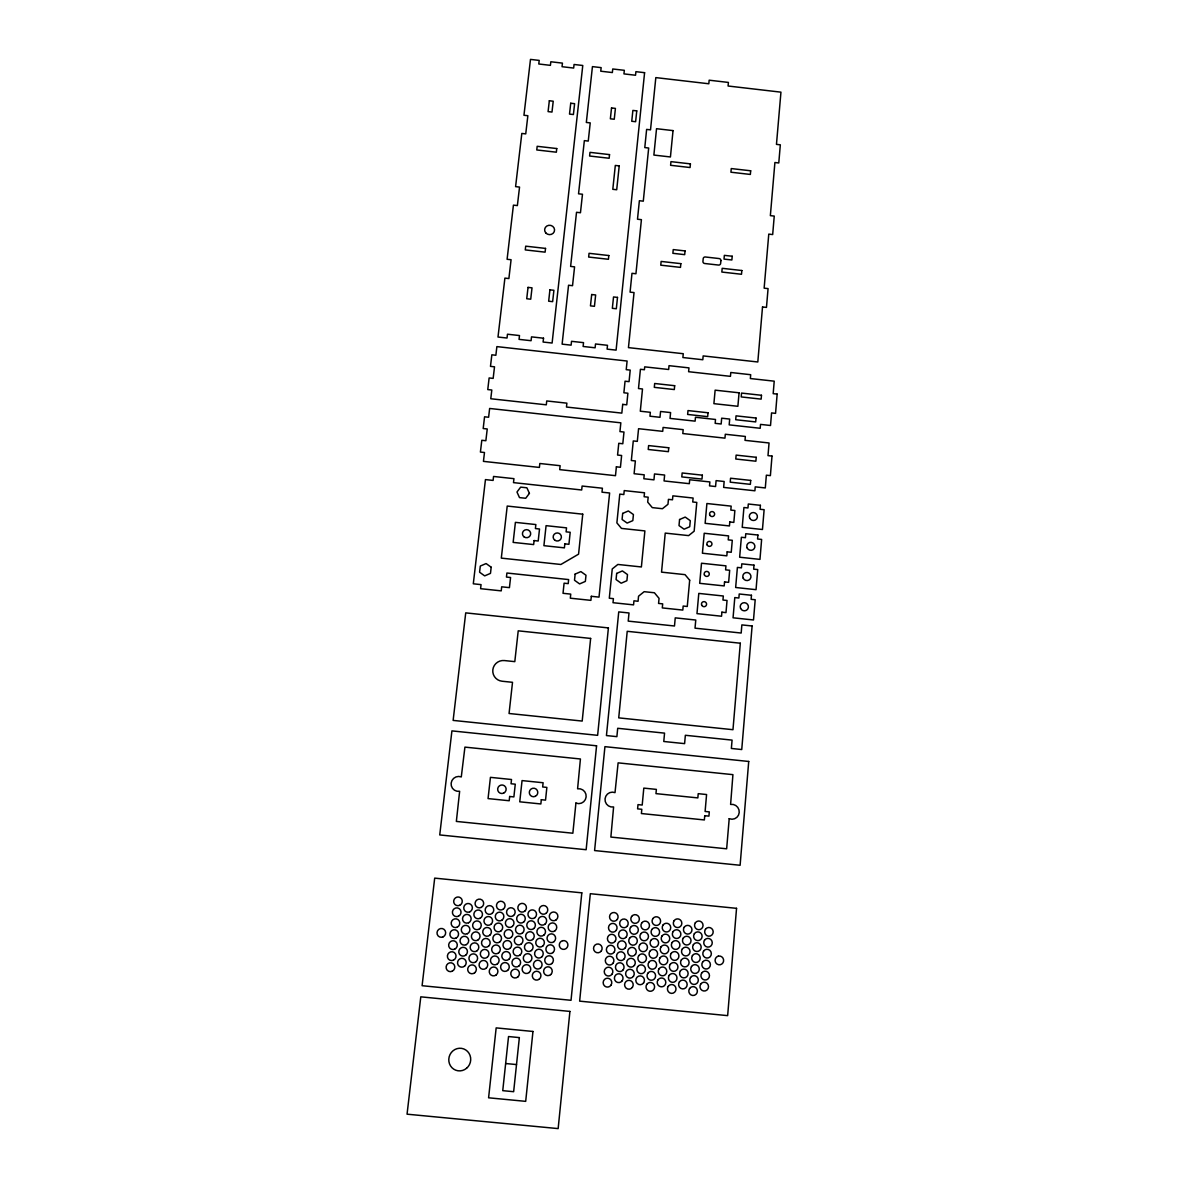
<?xml version="1.0" encoding="UTF-8"?>
<svg xmlns="http://www.w3.org/2000/svg" width="1188" height="1188" viewBox="0 0 1188 1188"><rect width="100%" height="100%" fill="white"/><g stroke="black" fill="none" stroke-linecap="round" stroke-linejoin="round"><path stroke-width="1.5" d="M505.657 1063.527L516.513 1064.567M772.007 456.073L770.388 475.631L766.364 475.185L765.295 487.941L755.226 486.857L754.9 490.793L723.641 487.407L724.16 481.496L716.097 480.62L715.577 486.531L709.518 485.877L709.875 481.942L689.693 479.744L689.322 483.679L664.062 480.947L664.627 475.037L654.514 473.953L653.949 479.848L643.837 478.749L644.223 474.814L634.095 473.715L635.372 460.944L631.333 460.513L633.278 440.941L637.303 441.372L638.565 428.705L662.711 431.348L663.082 427.442L683.174 429.655L682.803 433.546L724.962 438.149L725.304 434.259L745.351 436.456L745.01 440.347L769.052 442.976L767.997 455.628L772.007 456.073M777.16 394.089L775.556 413.365L771.561 412.919L770.522 425.497L760.528 424.398L760.201 428.274L729.18 424.873L729.684 419.067L721.68 418.191L721.161 423.997L715.161 423.344L715.503 419.468L695.47 417.27L695.114 421.146L670.032 418.399L670.596 412.578L660.558 411.479L659.993 417.3L649.955 416.201L650.341 412.31L640.302 411.211L642.5 388.981L638.491 388.535L640.421 369.29L644.416 369.735L644.698 366.854L668.666 369.498L669.022 365.666L688.966 367.879L688.609 371.71L730.457 376.344L730.798 372.497L750.697 374.71L750.356 378.541L774.22 381.17L773.18 393.659L777.16 394.089M736.545 908.33L727.65 1015.636L579.64 1001.142L590.317 893.703L736.545 908.33M748.722 761.463L740.109 865.265L594.594 850.563L604.93 746.658L748.722 761.463M729.209 818.651L726.655 848.796L610.87 837.065L613.602 806.964A7.455 7.395 83.4 0 1 605.048 798.856A7.455 7.395 83.4 0 1 615.013 792.619L618.116 762.859L732.922 774.65L730.605 804.425A7.47 7.321 66.7 0 1 739.218 812.533A7.47 7.321 66.7 0 1 729.402 818.755L729.209 818.651M751.455 595.277L751.128 599.316L755.197 599.747L753.504 619.973L733.055 617.805L734.793 597.579L738.877 598.01L739.218 593.985L751.455 595.277M753.994 565.146L753.667 569.156L757.721 569.587L756.043 589.679L735.654 587.496L737.392 567.419L741.461 567.849L741.802 563.84L753.994 565.146M757.914 535.031L757.573 539.01L761.627 539.441L759.964 559.385L739.649 557.217L741.371 537.273L745.425 537.704L745.767 533.724L757.914 535.031M760.409 505.316L760.082 509.266L764.122 509.697L762.458 529.506L742.218 527.324L743.926 507.514L747.965 507.959L748.306 504.009L760.409 505.316M752.108 625.987L741.743 749.539L731.363 748.455L732.075 740.109L685.357 735.283L684.6 743.629L663.78 741.49L664.552 733.13L617.701 728.289L616.884 736.649L606.444 735.565L618.74 611.894L629.016 612.978L628.214 621.116L674.487 626.002L675.244 617.864L695.767 620.032L695.025 628.17L741.178 633.041L741.861 624.903L752.108 625.987M762.518 306.964L757.81 361.984L703.162 355.91L702.806 359.741L682.892 357.529L683.263 353.712L628.452 347.624L634.036 292.575L630.071 292.129L631.986 273.314L635.936 273.76L641.416 219.661L637.496 219.216L639.382 200.727L643.287 201.173L648.678 148.025L644.787 147.579L646.628 129.403L650.519 129.848L655.821 77.606L708.82 83.769L709.162 80.19L728.407 82.432L728.081 86.011L780.947 92.159L776.462 144.372L780.323 144.817L778.779 162.964L774.903 162.518L770.359 215.637L774.249 216.082L772.675 234.556L768.77 234.11L764.136 288.164L768.072 288.61L766.468 307.41L762.518 306.964M750.697 480.412L750.356 484.348L730.219 482.165L730.561 478.229L750.697 480.412M756.028 418.042L755.687 421.918L735.699 419.72L736.04 415.845L756.028 418.042M740.317 643.213L732.966 729.699L618.725 717.864L627.219 631.303L740.317 643.213M756.221 457.306L755.88 461.211L735.788 459.014L736.129 455.108L756.221 457.306M761.478 395.277L761.152 399.123L741.223 396.926L741.55 393.079L761.478 395.277M739.07 392.797L737.882 406.296L713.899 403.653L715.131 390.169L739.07 392.797M721.903 612.176L721.547 616.23L696.97 613.632L698.796 593.406L723.314 596.005L722.957 600.044L727.041 600.475L725.987 612.622L721.903 612.176M724.546 581.897L724.19 585.922L699.702 583.323L701.514 563.231L725.942 565.844L725.601 569.854L729.67 570.285L728.63 582.343L724.546 581.897M727.175 551.841L726.818 555.836L702.42 553.222L704.217 533.264L728.571 535.892L728.214 539.872L732.283 540.302L731.244 552.271L727.175 551.841M729.788 521.978L729.432 525.942L705.123 523.329L706.905 503.519L731.169 506.133L730.828 510.098L734.867 510.528L733.828 522.408L729.788 521.978M704.736 815.696L704.365 819.943L641.401 813.542L641.802 809.295L637.6 808.865L638.001 804.618L642.203 805.048L643.807 788.104L656.37 789.396L655.969 793.629L697.846 797.905L698.217 793.673L706.578 794.534L705.108 811.463L709.295 811.879L708.924 816.126L704.736 815.696M732.209 256.237L731.867 259.979L724.012 259.103L724.353 255.361L732.209 256.237M741.847 270.522L741.505 274.265L721.844 272.052L722.185 268.31L741.847 270.522M750.682 170.79L750.356 174.443L730.932 172.215L731.259 168.562L750.682 170.79M689.679 580.219L687.273 606.474L683.174 606.043L682.803 610.083L662.295 607.914L662.681 603.86L658.568 603.43L659.058 598.366L654.41 592.767L644.163 591.683L638.55 596.198L638.06 601.262L633.947 600.816L633.56 604.87L613.008 602.702L613.409 598.648L609.296 598.217L612.251 568.933L617.864 564.449L641.386 566.958L644.891 530.917L621.473 528.408L616.884 522.883L619.78 494.104L623.834 494.55L624.235 490.585L644.505 492.782L644.119 496.733L648.173 497.178L647.698 502.123L652.286 507.618L662.429 508.716L667.968 504.306L668.443 499.361L672.497 499.792L672.868 495.841L693.109 498.039L692.738 501.989L696.792 502.42L694.163 531.185L688.624 535.61L665.235 533.1L661.538 572.141L685.031 574.65L689.679 580.219M720.893 260.632L720.641 263.409A1.975 1.871 16.6 0 1 718.502 265.058L704.736 263.513A1.99 1.871 15.8 0 1 702.94 261.419L703.207 258.628A1.975 1.871 15.8 0 1 705.345 256.979L719.096 258.553A1.975 1.871 16.6 0 1 720.893 260.632M702.346 475.17L701.974 479.091L681.793 476.908L682.164 472.973L702.346 475.17M708.018 412.771L707.677 416.646L687.629 414.449L688.001 410.573L708.018 412.771M679.566 519.527L679.001 525.586L684.08 529.195L689.723 526.744L690.287 520.686L685.209 517.077L679.566 519.527M680.843 263.647L680.486 267.389L660.766 265.176L661.137 261.434L680.843 263.647M690.421 163.87L690.065 167.523L670.596 165.295L670.953 161.642L690.421 163.87M685.045 250.92L684.689 254.648L672.883 253.311L673.24 249.584L685.045 250.92M668.755 447.772L668.384 451.678L648.232 449.48L648.603 445.574L668.755 447.772M674.68 385.699L674.309 389.56L654.306 387.347L654.677 383.501L674.68 385.699M616.676 573.418L616.067 579.566L621.176 583.219L626.893 580.724L627.502 574.576L622.393 570.923L616.676 573.418M622.675 513.409L622.081 519.468L627.145 523.076L632.833 520.626L633.427 514.553L628.348 510.959L622.675 513.409M673.032 130.606L670.433 156.965L653.875 155.064L656.533 128.705L673.032 130.606M616.379 466.825L615.488 475.675L559.711 469.631L560.127 465.696L539.827 463.498L539.397 467.433L483.442 461.375L484.481 452.509L480.412 452.064L481.808 440.273L485.862 440.718L487.243 428.972L483.189 428.526L484.556 416.795L488.61 417.24L489.634 408.464L620.834 422.824L619.943 431.586L623.982 432.031L622.794 443.748L618.77 443.302L617.567 455.049L621.621 455.494L620.433 467.27L616.379 466.825M622.705 404.38L621.829 413.112L566.468 407.039L566.884 403.163L546.732 400.95L546.302 404.826L490.778 398.752L491.802 390.02L487.763 389.575L489.129 377.947L493.154 378.393L494.52 366.81L490.481 366.364L491.847 354.811L495.871 355.257L496.881 346.614L627.101 361.033L626.225 369.661L630.219 370.107L629.061 381.645L625.051 381.2L623.878 392.783L627.888 393.228L626.729 404.826L622.705 404.38M569.913 1011.419L558.152 1128.6L407.053 1114.181L420.79 996.836L569.913 1011.419M581.808 892.841L571.027 1000.296L422.096 985.713L434.689 878.125L581.808 892.841M596.569 745.797L586.144 849.717L439.738 834.941L451.915 730.887L596.569 745.797M608.404 627.917L597.623 735.327L453.133 720.403L465.726 612.874L608.404 627.917M617.493 297.401L616.32 308.761L612.34 308.316L613.528 296.955L617.493 297.401M636.753 110.87L635.625 121.711L631.749 121.265L632.877 110.425L636.753 110.87M644.594 72.676L616.097 350.133L607.098 349.124L607.499 345.307L595.515 343.971L595.114 347.802L583.115 346.465L583.531 342.649L571.532 341.312L571.116 345.144L562.117 344.149L568.547 285.239L572.527 285.684L574.576 266.854L570.611 266.409L576.522 212.296L580.457 212.741L582.476 194.253L578.541 193.807L584.348 140.63L588.253 141.075L590.228 122.899L586.337 122.453L592.441 66.617L601.143 67.627L600.757 71.206L612.355 72.557L612.741 68.978L624.324 70.315L623.952 73.894L635.535 75.245L635.907 71.666L644.594 72.676M591.312 596.302L590.896 600.356L570.314 598.188L570.745 594.119L563.023 593.302L564.092 583.189L568.206 583.62L568.636 579.581L506.905 573.017L506.459 577.071L510.573 577.502L509.429 587.629L501.692 586.813L501.232 590.867L480.591 588.684L481.051 584.63L473.299 583.798L485.447 479.596L493.094 480.427L493.555 476.462L513.944 478.66L513.498 482.625L581.689 489.991L582.105 486.041L602.405 488.223L602.004 492.188L609.622 493.005L599.019 597.119L591.312 596.302M590.644 638.431L582.194 721.071L509.058 713.498L512.518 682.313L502.093 681.229A10.484 10.38 -17.7 0 1 492.827 669.809A10.484 10.38 -17.7 0 1 504.41 660.558L514.805 661.642L518.22 630.828L590.644 638.431M575.928 803.043L572.854 833.219L456.355 821.428L459.637 791.282A7.514 7.41 -50.4 0 1 451.143 783.159A7.514 7.41 -50.4 0 1 461.286 776.922L464.924 747.118L580.427 758.984L577.591 788.802A7.47 7.395 -84.8 0 1 586.13 796.925A7.47 7.395 -84.8 0 1 576.121 803.147L575.928 803.043M575.141 574.101L574.502 580.249L579.61 583.917L585.357 581.407L585.996 575.244L580.887 571.591L575.141 574.101M608.82 255.539L608.434 259.281L588.654 257.053L589.055 253.311L608.82 255.539M582.744 514.181L578.571 554.157L560.885 564.478L501.306 558.122L507.217 506.058L582.744 514.181M619.215 165.889L616.706 189.753L612.8 189.308L615.31 165.444L619.215 165.889M532.966 1031.466L525.69 1101.35L488.595 1097.801L496.168 1027.887L532.966 1031.466M564.82 543.852L564.404 547.861L543.911 545.678L546.079 525.66L566.528 527.858L566.097 531.853L570.195 532.283L568.918 544.297L564.82 543.852M591.683 294.52L590.466 305.865L594.446 306.311L595.648 294.966L591.683 294.52M611.523 107.945L610.365 118.8L614.255 119.246L615.414 108.405L611.523 107.945M609.533 154.603L609.147 158.256L589.604 156.014L589.991 152.361L609.533 154.603M541.312 799.702L540.852 803.964L519.75 801.811L522.052 780.59L543.109 782.744L542.664 786.976L546.866 787.406L545.53 800.133L541.312 799.702M519.364 1037.599L513.647 1091.698L502.747 1090.658L508.538 1036.545L519.364 1037.599M534.095 540.57L533.65 544.579L513.142 542.396L515.399 522.364L535.862 524.561L535.417 528.556L539.515 529.002L538.194 541.015L534.095 540.57M509.652 796.48L509.192 800.742L488.06 798.588L490.436 777.353L511.508 779.506L511.048 783.753L515.265 784.184L513.884 796.91L509.652 796.48M543.525 338.209L543.094 342.04L552.108 343.035L582.773 65.489L574.056 64.479L573.67 68.058L562.043 66.706L562.444 63.127L550.831 61.761L550.415 65.355L538.788 63.989L539.204 60.41L530.487 59.4L523.953 115.266L527.858 115.711L525.735 133.888L521.814 133.442L515.592 186.635L519.542 187.08L517.374 205.583L513.424 205.138L507.098 259.281L511.078 259.727L508.88 278.556L504.9 278.111L497.995 337.036L507.024 338.031L507.469 334.214L519.498 335.551L519.052 339.367L531.081 340.704L531.511 336.872L543.525 338.209M549.925 289.842L548.663 301.203L552.643 301.648L553.905 290.288L549.925 289.842M570.73 103.237L569.512 114.093L573.403 114.538L574.606 103.683L570.73 103.237M545.53 248.411L545.099 252.153L525.274 249.911L525.705 246.168L545.53 248.411M556.756 148.545L556.355 152.198L536.768 149.955L537.184 146.302L556.756 148.545M491.179 567.211L490.481 573.373L484.674 575.883L479.581 572.215L480.294 566.052L486.1 563.558L491.179 567.211M528.036 287.392L526.73 298.752L530.724 299.198L532.016 287.838L528.036 287.392M549.331 100.757L548.084 111.613L551.989 112.058L553.222 101.218L549.331 100.757M529.417 493.362L525.72 498.277L519.498 497.609L516.973 492.025L520.671 487.125L526.893 487.793L529.417 493.362M718.443 956.102L717.404 956.474A4.41 4.262 81.5 0 0 716.216 963.349L717.062 964.092A4.41 4.262 81.5 0 0 723.566 961.211A4.41 4.262 81.5 0 0 718.443 956.102M562.756 940.673L561.701 941.045A4.41 4.306 -81.1 0 0 560.38 947.92L561.226 948.677A4.41 4.306 -81.1 0 0 567.834 945.797A4.41 4.306 -81.1 0 0 562.756 940.673M545.738 232.863A4.975 4.693 6.8 0 0 554.232 231.705A4.975 4.693 6.8 0 0 548.826 225.304A4.975 4.693 6.8 0 0 545.738 232.863M709.785 515.072A2.554 2.48 24.4 0 0 714.166 515.547A2.554 2.48 24.4 0 0 712.31 511.583A2.554 2.48 24.4 0 0 709.785 515.072M707.112 544.906A2.569 2.495 26.2 0 0 711.508 545.366A2.569 2.495 26.2 0 0 709.637 541.401A2.569 2.495 26.2 0 0 707.112 544.906M704.41 574.933A2.569 2.51 28.4 0 0 708.82 575.408A2.569 2.51 28.4 0 0 706.949 571.413A2.569 2.51 28.4 0 0 704.41 574.933M701.692 605.182A2.584 2.525 31.3 0 0 706.118 605.657A2.584 2.525 31.3 0 0 704.246 601.633A2.584 2.525 31.3 0 0 701.692 605.182M747.148 547.935A4.099 3.98 30 0 0 754.172 548.693A4.099 3.98 30 0 0 751.158 542.337A4.099 3.98 30 0 0 747.148 547.935M740.599 608.39A4.128 4.039 35.2 0 0 747.683 609.147A4.128 4.039 35.2 0 0 744.653 602.702A4.128 4.039 35.2 0 0 740.599 608.39M524.131 536.931A4.128 4.024 1.3 0 0 530.665 534.125A4.128 4.024 1.3 0 0 524.903 529.996A4.128 4.024 1.3 0 0 524.131 536.931M503.623 793.139A4.277 4.232 -58 0 0 504.425 785.788A4.277 4.232 -58 0 0 497.683 788.817A4.277 4.232 -58 0 0 503.623 793.139M749.687 518.131A4.084 3.95 28.1 0 0 756.682 518.874A4.084 3.95 28.1 0 0 753.682 512.563A4.084 3.95 28.1 0 0 749.687 518.131M743.183 578.155A4.113 4.01 32.3 0 0 750.237 578.912A4.113 4.01 32.3 0 0 747.222 572.512A4.113 4.01 32.3 0 0 743.183 578.155M554.855 540.228A4.113 4.024 5.7 0 0 561.375 537.407A4.113 4.024 5.7 0 0 555.598 533.293A4.113 4.024 5.7 0 0 554.855 540.228M535.268 796.361A4.277 4.232 -66.9 0 0 536.055 789.01A4.277 4.232 -66.9 0 0 529.328 792.054A4.277 4.232 -66.9 0 0 535.268 796.361M556.296 919.764A4.381 4.292 -79.4 0 0 555.138 912.28A4.381 4.292 -79.4 0 0 549.346 917.091A4.381 4.292 -79.4 0 0 556.296 919.764M555.167 930.679A4.396 4.292 -79.4 0 0 554.009 923.18A4.396 4.292 -79.4 0 0 548.217 928.006A4.396 4.292 -79.4 0 0 555.167 930.679M554.039 941.624A4.41 4.306 -79.4 0 0 552.88 934.11A4.41 4.306 -79.4 0 0 547.089 938.951A4.41 4.306 -79.4 0 0 554.039 941.624M552.91 952.598A4.41 4.306 -79.4 0 0 551.752 945.069A4.41 4.306 -79.4 0 0 545.945 949.925A4.41 4.306 -79.4 0 0 552.91 952.598M551.781 963.602A4.425 4.306 -79.4 0 0 550.623 956.043A4.425 4.306 -79.4 0 0 544.802 960.929A4.425 4.306 -79.4 0 0 551.781 963.602M550.653 974.635A4.44 4.321 -79.4 0 0 549.48 967.062A4.44 4.321 -79.4 0 0 543.659 971.947A4.44 4.321 -79.4 0 0 550.653 974.635M546.183 913.245A4.381 4.292 -77.7 0 0 545.025 905.776A4.381 4.292 -77.7 0 0 539.248 910.587A4.381 4.292 -77.7 0 0 546.183 913.245M545.04 924.16A4.396 4.292 -77.8 0 0 543.896 916.661A4.396 4.292 -77.8 0 0 538.105 921.487A4.396 4.292 -77.8 0 0 545.04 924.16M543.911 935.09A4.396 4.292 -77.9 0 0 542.753 927.576A4.396 4.292 -77.9 0 0 536.946 932.417A4.396 4.292 -77.9 0 0 543.911 935.09M542.768 946.049A4.41 4.306 -78 0 0 541.609 938.52A4.41 4.306 -78 0 0 535.803 943.376A4.41 4.306 -78 0 0 542.768 946.049M541.624 957.038A4.425 4.306 -78 0 0 540.466 949.494A4.425 4.306 -78 0 0 534.645 954.365A4.425 4.306 -78 0 0 541.624 957.038M540.481 968.057A4.44 4.321 -78.1 0 0 539.322 960.498A4.44 4.321 -78.1 0 0 533.501 965.369A4.44 4.321 -78.1 0 0 540.481 968.057M539.322 979.105A4.44 4.321 -78.1 0 0 538.164 971.517A4.44 4.321 -78.1 0 0 532.343 976.417A4.44 4.321 -78.1 0 0 539.322 979.105M534.927 917.641A4.381 4.292 -76.2 0 0 533.783 910.157A4.381 4.292 -76.2 0 0 527.992 914.968A4.381 4.292 -76.2 0 0 534.927 917.641M533.783 928.556A4.396 4.292 -76.3 0 0 532.64 921.056A4.396 4.292 -76.3 0 0 526.833 925.883A4.396 4.292 -76.3 0 0 533.783 928.556M532.625 939.515A4.41 4.306 -76.5 0 0 531.481 931.986A4.41 4.306 -76.5 0 0 525.675 936.827A4.41 4.306 -76.5 0 0 532.625 939.515M531.467 950.489A4.425 4.306 -76.6 0 0 530.323 942.945A4.425 4.306 -76.6 0 0 524.502 947.801A4.425 4.306 -76.6 0 0 531.467 950.489M530.308 961.493A4.425 4.306 -76.7 0 0 529.165 953.934A4.425 4.306 -76.7 0 0 523.344 958.805A4.425 4.306 -76.7 0 0 530.308 961.493M529.15 972.512A4.44 4.321 -76.8 0 0 528.007 964.938A4.44 4.321 -76.8 0 0 522.171 969.824A4.44 4.321 -76.8 0 0 529.15 972.512M524.829 911.122A4.381 4.292 -74.4 0 0 523.685 903.637A4.381 4.292 -74.4 0 0 517.894 908.449A4.381 4.292 -74.4 0 0 524.829 911.122M523.67 922.037A4.396 4.292 -74.7 0 0 522.527 914.537A4.396 4.292 -74.7 0 0 516.721 919.364A4.396 4.292 -74.7 0 0 523.67 922.037M522.497 932.966A4.41 4.306 -74.9 0 0 521.369 925.452A4.41 4.306 -74.9 0 0 515.547 930.293A4.41 4.306 -74.9 0 0 522.497 932.966M521.324 943.925A4.41 4.306 -75.1 0 0 520.196 936.396A4.41 4.306 -75.1 0 0 514.374 941.252A4.41 4.306 -75.1 0 0 521.324 943.925M520.166 954.929A4.425 4.306 -75.3 0 0 519.022 947.371A4.425 4.306 -75.3 0 0 513.186 952.241A4.425 4.306 -75.3 0 0 520.166 954.929M518.993 965.948A4.44 4.321 -75.5 0 0 517.849 958.374A4.44 4.321 -75.5 0 0 512.013 963.26A4.44 4.321 -75.5 0 0 518.993 965.948M517.805 976.981A4.455 4.321 -75.7 0 0 516.676 969.393A4.455 4.321 -75.7 0 0 510.825 974.294A4.455 4.321 -75.7 0 0 517.805 976.981M513.558 915.503A4.396 4.292 -73 0 0 512.429 908.018A4.396 4.292 -73 0 0 506.608 912.844A4.396 4.292 -73 0 0 513.558 915.503M512.384 926.432A4.396 4.306 -73.3 0 0 511.241 918.933A4.396 4.306 -73.3 0 0 505.42 923.759A4.396 4.306 -73.3 0 0 512.384 926.432M511.196 937.391A4.41 4.306 -73.6 0 0 510.068 929.862A4.41 4.306 -73.6 0 0 504.232 934.704A4.41 4.306 -73.6 0 0 511.196 937.391M510.008 948.366A4.425 4.306 -73.9 0 0 508.88 940.822A4.425 4.306 -73.9 0 0 503.044 945.678A4.425 4.306 -73.9 0 0 510.008 948.366M508.835 959.369A4.44 4.321 -74.1 0 0 507.692 951.811A4.44 4.321 -74.1 0 0 501.856 956.682A4.44 4.321 -74.1 0 0 508.835 959.369M507.647 970.403A4.44 4.321 -74.3 0 0 506.504 962.829A4.44 4.321 -74.3 0 0 500.653 967.715A4.44 4.321 -74.3 0 0 507.647 970.403M503.46 908.998A4.381 4.292 -71.2 0 0 502.331 901.514A4.381 4.292 -71.2 0 0 496.51 906.325A4.381 4.292 -71.2 0 0 503.46 908.998M502.257 919.898A4.396 4.292 -71.7 0 0 501.143 912.414A4.396 4.292 -71.7 0 0 495.322 917.24A4.396 4.292 -71.7 0 0 502.257 919.898M501.069 930.843A4.41 4.306 -72 0 0 499.955 923.328A4.41 4.306 -72 0 0 494.119 928.17A4.41 4.306 -72 0 0 501.069 930.843M499.881 941.817A4.425 4.306 -72.4 0 0 498.752 934.273A4.425 4.306 -72.4 0 0 492.916 939.129A4.425 4.306 -72.4 0 0 499.881 941.817M498.678 952.806A4.425 4.306 -72.7 0 0 497.564 945.247A4.425 4.306 -72.7 0 0 491.713 950.118A4.425 4.306 -72.7 0 0 498.678 952.806M497.475 963.824A4.44 4.321 -73 0 0 496.361 956.251A4.44 4.321 -73 0 0 490.496 961.137A4.44 4.321 -73 0 0 497.475 963.824M496.272 974.873A4.455 4.321 -73.2 0 0 495.158 967.284A4.455 4.321 -73.2 0 0 489.293 972.185A4.455 4.321 -73.2 0 0 496.272 974.873M492.159 913.379A4.396 4.292 -70 0 0 491.045 905.895A4.396 4.292 -70 0 0 485.209 910.706A4.396 4.292 -70 0 0 492.159 913.379M490.956 924.309A4.41 4.306 -70.4 0 0 489.842 916.794A4.41 4.306 -70.4 0 0 484.006 921.636A4.41 4.306 -70.4 0 0 490.956 924.309M489.753 935.268A4.41 4.306 -70.8 0 0 488.639 927.739A4.41 4.306 -70.8 0 0 482.788 932.58A4.41 4.306 -70.8 0 0 489.753 935.268M488.535 946.242A4.425 4.306 -71.2 0 0 487.422 938.698A4.425 4.306 -71.2 0 0 481.571 943.554A4.425 4.306 -71.2 0 0 488.535 946.242M487.332 957.246A4.44 4.321 -71.6 0 0 486.219 949.687A4.44 4.321 -71.6 0 0 480.353 954.558A4.44 4.321 -71.6 0 0 487.332 957.246M486.115 968.279A4.455 4.321 -71.9 0 0 485.001 960.706A4.455 4.321 -71.9 0 0 479.12 965.592A4.455 4.321 -71.9 0 0 486.115 968.279M481.095 907.469A4.396 4.292 -68.2 0 0 481.942 899.925A4.396 4.292 -68.2 0 0 475.096 903.058A4.396 4.292 -68.2 0 0 481.095 907.469M479.878 918.383A4.396 4.292 -68.8 0 0 480.724 910.81A4.396 4.292 -68.8 0 0 473.878 913.958A4.396 4.292 -68.8 0 0 479.878 918.383M479.625 928.719A4.41 4.306 -69.3 0 0 478.526 921.205A4.41 4.306 -69.3 0 0 472.676 926.046A4.41 4.306 -69.3 0 0 479.625 928.719M478.408 939.678A4.425 4.306 -69.7 0 0 477.294 932.149A4.425 4.306 -69.7 0 0 471.443 937.005A4.425 4.306 -69.7 0 0 478.408 939.678M477.175 950.682A4.44 4.321 -70.2 0 0 476.076 943.124A4.44 4.321 -70.2 0 0 470.21 947.994A4.44 4.321 -70.2 0 0 477.175 950.682M475.957 961.701A4.44 4.321 -70.5 0 0 474.844 954.127A4.44 4.321 -70.5 0 0 468.978 959.013A4.44 4.321 -70.5 0 0 475.957 961.701M474.725 972.749A4.455 4.321 -70.9 0 0 473.611 965.161A4.455 4.321 -70.9 0 0 467.73 970.061A4.455 4.321 -70.9 0 0 474.725 972.749M469.78 911.849A4.396 4.292 -67.1 0 0 470.626 904.291A4.396 4.292 -67.1 0 0 463.78 907.439A4.396 4.292 -67.1 0 0 469.78 911.849M468.547 922.779A4.41 4.306 -67.7 0 0 469.409 915.206A4.41 4.306 -67.7 0 0 462.548 918.354A4.41 4.306 -67.7 0 0 468.547 922.779M467.315 933.738A4.425 4.306 -68.2 0 0 468.176 926.15A4.425 4.306 -68.2 0 0 461.3 929.313A4.425 4.306 -68.2 0 0 467.315 933.738M466.082 944.727A4.425 4.306 -68.7 0 0 466.929 937.109A4.425 4.306 -68.7 0 0 460.053 940.287A4.425 4.306 -68.7 0 0 466.082 944.727M465.8 955.122A4.44 4.321 -69.2 0 0 464.701 947.564A4.44 4.321 -69.2 0 0 458.82 952.434A4.44 4.321 -69.2 0 0 465.8 955.122M464.567 966.156A4.455 4.321 -69.6 0 0 463.469 958.582A4.455 4.321 -69.6 0 0 457.573 963.468A4.455 4.321 -69.6 0 0 464.567 966.156M459.682 905.33A4.396 4.292 -65.5 0 0 460.543 897.786A4.396 4.292 -65.5 0 0 453.697 900.92A4.396 4.292 -65.5 0 0 459.682 905.33M458.449 916.245A4.41 4.292 -66.1 0 0 459.311 908.686A4.41 4.292 -66.1 0 0 452.435 911.835A4.41 4.292 -66.1 0 0 458.449 916.245M457.202 927.189A4.425 4.306 -66.7 0 0 458.063 919.616A4.425 4.306 -66.7 0 0 451.188 922.764A4.425 4.306 -66.7 0 0 457.202 927.189M455.954 938.164A4.425 4.306 -67.3 0 0 456.816 930.56A4.425 4.306 -67.3 0 0 449.925 933.723A4.425 4.306 -67.3 0 0 455.954 938.164M454.692 949.167A4.44 4.321 -67.8 0 0 455.568 941.549A4.44 4.321 -67.8 0 0 448.678 944.712A4.44 4.321 -67.8 0 0 454.692 949.167M453.445 960.186A4.455 4.321 -68.2 0 0 454.306 952.553A4.455 4.321 -68.2 0 0 447.416 955.731A4.455 4.321 -68.2 0 0 453.445 960.186M452.183 971.249A4.455 4.321 -68.6 0 0 453.059 963.587A4.455 4.321 -68.6 0 0 446.139 966.78A4.455 4.321 -68.6 0 0 452.183 971.249M443.05 936.887A4.425 4.306 -65.8 0 0 443.926 929.283A4.425 4.306 -65.8 0 0 437.036 932.446A4.425 4.306 -65.8 0 0 443.05 936.887M705.449 929.298A4.381 4.262 80.7 0 0 708.568 936.203A4.381 4.262 80.7 0 0 712.8 930.026A4.381 4.262 80.7 0 0 705.449 929.298M704.514 940.198A4.381 4.262 81.5 0 0 707.632 947.103A4.381 4.262 81.5 0 0 711.864 940.926A4.381 4.262 81.5 0 0 704.514 940.198M703.578 951.113A4.396 4.262 82.2 0 0 706.697 958.048A4.396 4.262 82.2 0 0 710.944 951.84A4.396 4.262 82.2 0 0 703.578 951.113M702.628 962.057A4.41 4.277 82.9 0 0 705.746 969.007A4.41 4.277 82.9 0 0 710.008 962.785A4.41 4.277 82.9 0 0 702.628 962.057M701.677 973.031A4.425 4.277 83.5 0 0 704.811 979.996A4.425 4.277 83.5 0 0 709.073 973.759A4.425 4.277 83.5 0 0 701.677 973.031M700.742 984.035A4.425 4.292 84.1 0 0 703.86 991.015A4.425 4.292 84.1 0 0 708.122 984.763A4.425 4.292 84.1 0 0 700.742 984.035M695.322 922.809A4.366 4.262 81.3 0 0 698.425 929.699A4.366 4.262 81.3 0 0 702.657 923.536A4.366 4.262 81.3 0 0 695.322 922.809M694.371 933.694A4.381 4.262 82.1 0 0 697.475 940.599A4.381 4.262 82.1 0 0 701.722 934.421A4.381 4.262 82.1 0 0 694.371 933.694M693.406 944.594A4.396 4.262 82.8 0 0 696.524 951.514A4.396 4.262 82.8 0 0 700.786 945.321A4.396 4.262 82.8 0 0 693.406 944.594M692.456 955.538A4.41 4.277 83.5 0 0 695.574 962.473A4.41 4.277 83.5 0 0 699.836 956.266A4.41 4.277 83.5 0 0 692.456 955.538M691.505 966.497A4.41 4.277 84.1 0 0 694.624 973.447A4.41 4.277 84.1 0 0 698.886 967.225A4.41 4.277 84.1 0 0 691.505 966.497M690.54 977.486A4.425 4.292 84.7 0 0 693.658 984.451A4.425 4.292 84.7 0 0 697.935 978.214A4.425 4.292 84.7 0 0 690.54 977.486M689.575 988.49A4.44 4.292 85.3 0 0 692.708 995.485A4.44 4.292 85.3 0 0 696.985 989.218A4.44 4.292 85.3 0 0 689.575 988.49M684.229 927.189A4.381 4.262 82.8 0 0 687.332 934.08A4.381 4.262 82.8 0 0 691.579 927.917A4.381 4.262 82.8 0 0 684.229 927.189M683.263 938.089A4.381 4.262 83.5 0 0 686.367 944.995A4.381 4.262 83.5 0 0 690.629 938.817A4.381 4.262 83.5 0 0 683.263 938.089M682.298 949.004A4.396 4.277 84.2 0 0 685.402 955.939A4.396 4.277 84.2 0 0 689.664 949.732A4.396 4.277 84.2 0 0 682.298 949.004M681.333 959.949A4.41 4.277 84.8 0 0 684.437 966.898A4.41 4.277 84.8 0 0 688.713 960.691A4.41 4.277 84.8 0 0 681.333 959.949M680.353 970.938A4.425 4.292 85.4 0 0 683.471 977.887A4.425 4.292 85.4 0 0 687.748 971.665A4.425 4.292 85.4 0 0 680.353 970.938M679.388 981.927A4.425 4.292 86 0 0 682.506 988.906A4.425 4.292 86 0 0 686.783 982.669A4.425 4.292 86 0 0 679.388 981.927M674.101 920.685A4.366 4.262 83.5 0 0 677.19 927.576A4.366 4.262 83.5 0 0 681.452 921.428A4.366 4.262 83.5 0 0 674.101 920.685M673.121 931.57A4.381 4.262 84.3 0 0 676.224 938.475A4.381 4.262 84.3 0 0 680.486 932.313A4.381 4.262 84.3 0 0 673.121 931.57M672.141 942.485A4.396 4.277 85 0 0 675.244 949.405A4.396 4.277 85 0 0 679.521 943.213A4.396 4.277 85 0 0 672.141 942.485M671.161 953.429A4.41 4.277 85.6 0 0 674.264 960.364A4.41 4.277 85.6 0 0 678.541 954.157A4.41 4.277 85.6 0 0 671.161 953.429M670.181 964.389A4.41 4.292 86.2 0 0 673.284 971.339A4.41 4.292 86.2 0 0 677.561 965.116A4.41 4.292 86.2 0 0 670.181 964.389M669.186 975.378A4.425 4.292 86.7 0 0 672.304 982.342A4.425 4.292 86.7 0 0 676.596 976.105A4.425 4.292 86.7 0 0 669.186 975.378M668.205 986.396A4.44 4.292 87.2 0 0 671.309 993.376A4.44 4.292 87.2 0 0 675.616 987.124A4.44 4.292 87.2 0 0 668.205 986.396M662.993 925.066A4.381 4.262 85.1 0 0 666.082 931.971A4.381 4.262 85.1 0 0 670.344 925.808A4.381 4.262 85.1 0 0 662.993 925.066M661.998 935.966A4.381 4.277 85.8 0 0 665.087 942.886A4.381 4.277 85.8 0 0 669.364 936.708A4.381 4.277 85.8 0 0 661.998 935.966M661.003 946.895A4.396 4.277 86.4 0 0 664.107 953.83A4.396 4.277 86.4 0 0 668.384 947.623A4.396 4.277 86.4 0 0 661.003 946.895M660.008 957.84A4.41 4.277 87 0 0 663.112 964.79A4.41 4.277 87 0 0 667.404 958.582A4.41 4.277 87 0 0 660.008 957.84M659.013 968.829A4.425 4.292 87.5 0 0 662.117 975.794A4.425 4.292 87.5 0 0 666.409 969.557A4.425 4.292 87.5 0 0 659.013 968.829M658.004 979.833A4.425 4.292 88 0 0 661.122 986.812A4.425 4.292 88 0 0 665.414 980.56A4.425 4.292 88 0 0 658.004 979.833M652.865 918.576A4.366 4.262 86 0 0 655.939 925.467A4.366 4.262 86 0 0 660.216 919.304A4.366 4.262 86 0 0 652.865 918.576M651.856 929.462A4.381 4.277 86.6 0 0 654.944 936.367A4.381 4.277 86.6 0 0 659.236 930.189A4.381 4.277 86.6 0 0 651.856 929.462M650.861 940.376A4.396 4.277 87.3 0 0 653.949 947.296A4.396 4.277 87.3 0 0 658.226 941.104A4.396 4.277 87.3 0 0 650.861 940.376M649.851 951.306A4.41 4.277 87.8 0 0 652.94 958.256A4.41 4.277 87.8 0 0 657.231 952.048A4.41 4.277 87.8 0 0 649.851 951.306M648.841 962.28A4.41 4.292 88.3 0 0 651.93 969.23A4.41 4.292 88.3 0 0 656.236 963.008A4.41 4.292 88.3 0 0 648.841 962.28M647.816 973.269A4.425 4.292 88.8 0 0 650.92 980.234A4.425 4.292 88.8 0 0 655.227 973.997A4.425 4.292 88.8 0 0 647.816 973.269M646.807 984.288A4.44 4.306 89.3 0 0 649.91 991.282A4.44 4.306 89.3 0 0 654.217 985.015A4.44 4.306 89.3 0 0 646.807 984.288M641.728 922.957A4.381 4.277 87.6 0 0 644.802 929.862A4.381 4.277 87.6 0 0 649.094 923.685A4.381 4.277 87.6 0 0 641.728 922.957M640.718 933.857A4.381 4.277 88.2 0 0 643.792 940.777A4.381 4.277 88.2 0 0 648.084 934.585A4.381 4.277 88.2 0 0 640.718 933.857M639.693 944.787A4.396 4.277 88.8 0 0 642.782 951.707A4.396 4.277 88.8 0 0 647.074 945.514A4.396 4.277 88.8 0 0 639.693 944.787M638.669 955.731A4.41 4.292 89.3 0 0 641.758 962.681A4.41 4.292 89.3 0 0 646.064 956.459A4.41 4.292 89.3 0 0 638.669 955.731M637.644 966.72A4.425 4.292 89.7 0 0 640.733 973.685A4.425 4.292 89.7 0 0 645.054 967.448A4.425 4.292 89.7 0 0 637.644 966.72M643.629 982.862A4.425 4.306 -89.8 0 0 640.525 975.883A4.425 4.306 -89.8 0 0 636.204 982.134A4.425 4.306 -89.8 0 0 643.629 982.862M631.615 916.453A4.366 4.277 88.6 0 0 634.674 923.343A4.366 4.277 88.6 0 0 638.981 917.195A4.366 4.277 88.6 0 0 631.615 916.453M630.576 927.338A4.381 4.277 89.2 0 0 633.649 934.258A4.381 4.277 89.2 0 0 637.956 928.08A4.381 4.277 89.2 0 0 630.576 927.338M629.551 938.253A4.396 4.277 89.8 0 0 632.625 945.188A4.396 4.277 89.8 0 0 636.931 938.995A4.396 4.277 89.8 0 0 629.551 938.253M635.491 954.32A4.41 4.292 -89.8 0 0 632.417 947.371A4.41 4.292 -89.8 0 0 628.096 953.578A4.41 4.292 -89.8 0 0 635.491 954.32M634.466 965.295A4.41 4.292 -89.3 0 0 631.392 958.33A4.41 4.292 -89.3 0 0 627.071 964.552A4.41 4.292 -89.3 0 0 634.466 965.295M633.442 976.298A4.425 4.306 -88.9 0 0 630.353 969.319A4.425 4.306 -88.9 0 0 626.017 975.571A4.425 4.306 -88.9 0 0 633.442 976.298M632.402 987.332A4.44 4.306 -88.5 0 0 629.313 980.338A4.44 4.306 -88.5 0 0 624.977 986.589A4.44 4.306 -88.5 0 0 632.402 987.332M627.413 925.927A4.381 4.277 -89.7 0 0 624.353 919.022A4.381 4.277 -89.7 0 0 620.047 925.2A4.381 4.277 -89.7 0 0 627.413 925.927M626.373 936.842A4.396 4.277 -89.2 0 0 623.314 929.922A4.396 4.277 -89.2 0 0 618.993 936.099A4.396 4.277 -89.2 0 0 626.373 936.842M625.334 947.772A4.396 4.292 -88.7 0 0 622.274 940.837A4.396 4.292 -88.7 0 0 617.953 947.044A4.396 4.292 -88.7 0 0 625.334 947.772M624.294 958.746A4.41 4.292 -88.3 0 0 621.22 951.796A4.41 4.292 -88.3 0 0 616.899 958.003A4.41 4.292 -88.3 0 0 624.294 958.746M623.255 969.735A4.425 4.292 -87.9 0 0 620.181 962.77A4.425 4.292 -87.9 0 0 615.844 969.007A4.425 4.292 -87.9 0 0 623.255 969.735M622.215 980.753A4.425 4.306 -87.6 0 0 619.126 973.774A4.425 4.306 -87.6 0 0 614.79 980.026A4.425 4.306 -87.6 0 0 622.215 980.753M617.285 919.423A4.366 4.277 -88.4 0 0 614.241 912.518A4.366 4.277 -88.4 0 0 609.919 918.68A4.366 4.277 -88.4 0 0 617.285 919.423M616.245 930.323A4.381 4.277 -88 0 0 613.186 923.403A4.381 4.277 -88 0 0 608.865 929.58A4.381 4.277 -88 0 0 616.245 930.323M615.191 941.252A4.396 4.292 -87.6 0 0 612.132 934.317A4.396 4.292 -87.6 0 0 607.796 940.51A4.396 4.292 -87.6 0 0 615.191 941.252M614.137 952.197A4.41 4.292 -87.2 0 0 611.077 945.262A4.41 4.292 -87.2 0 0 606.741 951.469A4.41 4.292 -87.2 0 0 614.137 952.197M613.082 963.186A4.41 4.292 -86.8 0 0 610.023 956.221A4.41 4.292 -86.8 0 0 605.672 962.443A4.41 4.292 -86.8 0 0 613.082 963.186M612.028 974.19A4.425 4.306 -86.5 0 0 608.954 967.21A4.425 4.306 -86.5 0 0 604.603 973.447A4.425 4.306 -86.5 0 0 612.028 974.19M610.974 985.223A4.44 4.306 -86.2 0 0 607.9 978.229A4.44 4.306 -86.2 0 0 603.534 984.496A4.44 4.306 -86.2 0 0 610.974 985.223M601.321 950.935A4.41 4.292 -85.6 0 0 598.262 943.985A4.41 4.292 -85.6 0 0 593.911 950.192A4.41 4.292 -85.6 0 0 601.321 950.935M466.557 1068.294A11.36 10.93 -72.8 0 0 463.78 1048.945A11.36 10.93 -72.8 0 0 448.901 1061.478A11.36 10.93 -72.8 0 0 466.557 1068.294"/></g></svg>
